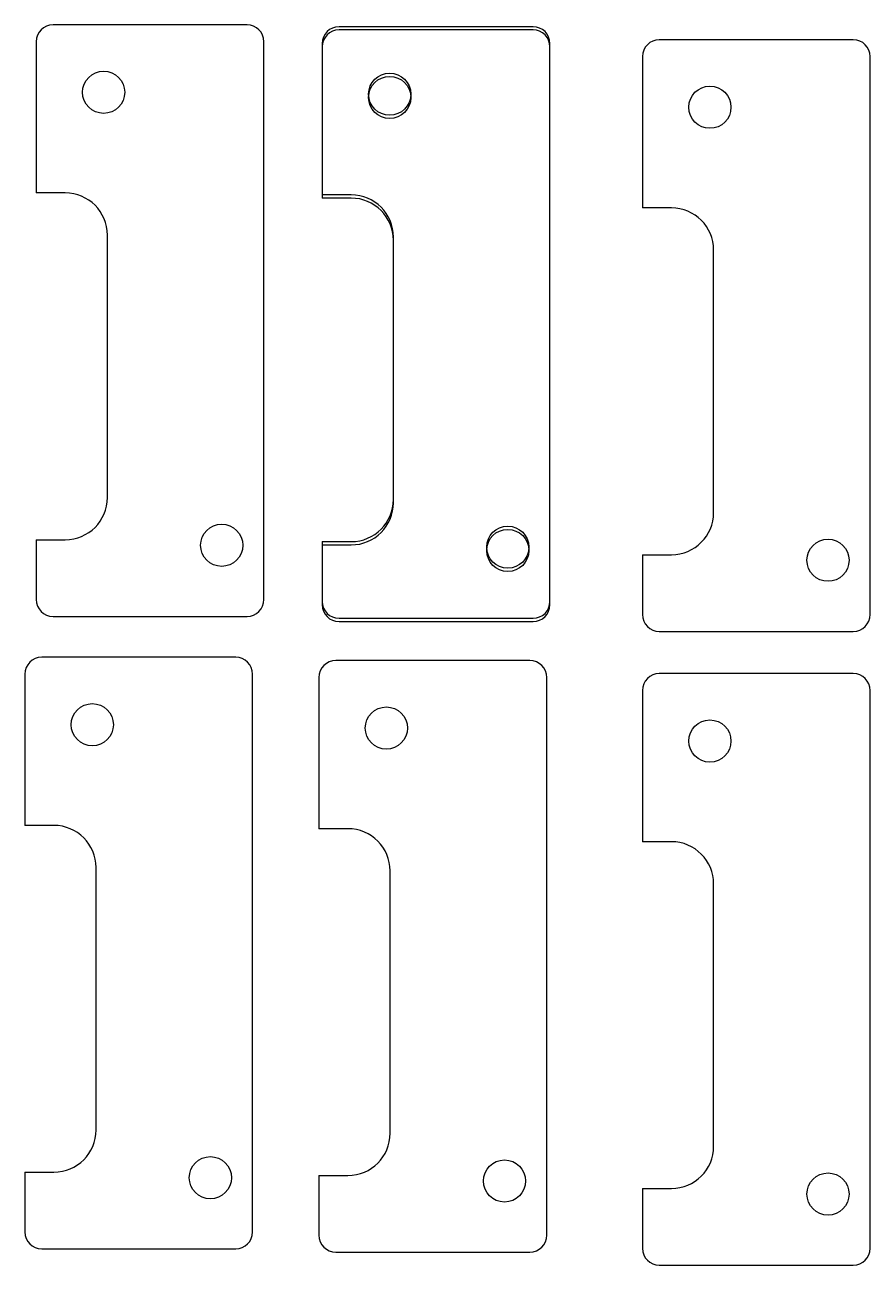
# Model space of a CAD drawing. Header units: millimetres. Extents: x 10.9 to 61, y 136.6 to 210.1.
import ezdxf

# ---------------------------------------------------------------- set-up
doc = ezdxf.new("R2010")
doc.units = ezdxf.units.MM

msp = doc.modelspace()

# ---------------------------------------------------------------- linework, layer by layer
at = {"color": 7, "linetype": 'Continuous', "lineweight": 25}
for p, q in [((24.073, 210.121), (12.573, 210.121)), ((41.027, 210.008), (29.527, 210.008)), ((41.027, 209.815), (29.527, 209.815)), ((11.573, 209.121), (11.573, 200.151)), ((25.073, 176.049), (25.073, 209.121)), ((28.527, 209.008), (28.527, 200.038)), ((42.027, 175.936), (42.027, 209.008)), ((60.008, 209.234), (48.508, 209.234)), ((28.527, 208.815), (28.527, 199.845)), ((42.027, 175.743), (42.027, 208.815)), ((47.508, 208.234), (47.508, 199.264)), ((61.008, 175.162), (61.008, 208.234)), ((13.294, 200.151), (11.573, 200.151)), ((30.248, 200.038), (28.527, 200.038)), ((30.248, 199.845), (28.527, 199.845)), ((49.23, 199.264), (47.508, 199.264)), ((15.794, 182.095), (15.794, 197.651)), ((32.748, 181.982), (32.748, 197.538)), ((32.748, 181.789), (32.748, 197.345)), ((51.73, 181.208), (51.73, 196.764)), ((11.573, 179.595), (13.294, 179.595)), ((11.573, 179.595), (11.573, 176.049)), ((28.527, 179.482), (30.248, 179.482)), ((28.527, 179.482), (28.527, 175.936)), ((28.527, 179.289), (30.248, 179.289)), ((28.527, 179.289), (28.527, 175.743)), ((47.508, 178.708), (49.23, 178.708)), ((47.508, 178.708), (47.508, 175.162)), ((12.573, 175.049), (24.073, 175.049)), ((29.527, 174.936), (41.027, 174.936)), ((29.527, 174.743), (41.027, 174.743)), ((48.508, 174.162), (60.008, 174.162)), ((23.401, 172.626), (11.901, 172.626)), ((40.833, 172.432), (29.333, 172.432)), ((10.901, 171.626), (10.901, 162.656)), ((24.401, 138.554), (24.401, 171.626)), ((28.333, 171.432), (28.333, 162.462)), ((41.833, 138.36), (41.833, 171.432)), ((60.008, 171.658), (48.508, 171.658)), ((47.508, 170.658), (47.508, 161.688)), ((61.008, 137.585), (61.008, 170.658)), ((12.622, 162.656), (10.901, 162.656)), ((30.054, 162.462), (28.333, 162.462)), ((49.23, 161.688), (47.508, 161.688)), ((15.122, 144.6), (15.122, 160.156)), ((32.554, 144.406), (32.554, 159.962)), ((51.73, 143.632), (51.73, 159.188)), ((10.901, 142.1), (12.622, 142.1)), ((10.901, 142.1), (10.901, 138.554)), ((28.333, 141.906), (30.054, 141.906)), ((28.333, 141.906), (28.333, 138.36)), ((47.508, 141.132), (49.23, 141.132)), ((47.508, 141.132), (47.508, 137.585)), ((11.901, 137.554), (23.401, 137.554)), ((29.333, 137.36), (40.833, 137.36)), ((48.508, 136.585), (60.008, 136.585))]:
    msp.add_line(p, q, dxfattribs=at)
for centre in [(15.573, 206.121), (32.527, 206.008), (32.527, 205.815), (51.508, 205.234), (22.573, 179.266), (39.527, 179.153), (39.527, 178.959), (58.508, 178.378), (14.901, 168.626), (32.333, 168.432), (51.508, 167.658), (21.901, 141.771), (39.333, 141.577), (58.508, 140.802)]:
    msp.add_circle(centre, 1.25, dxfattribs=at)
for centre, radius, start, end in [((12.573, 209.121), 1, 90, 180), ((24.073, 209.121), 1, 0, 90), ((29.527, 209.008), 1, 90, 180), ((29.527, 208.815), 1, 90, 180), ((41.027, 209.008), 1, 0, 90), ((41.027, 208.815), 1, 0, 90), ((48.508, 208.234), 1, 90, 180), ((60.008, 208.234), 1, 0, 90), ((13.294, 197.651), 2.5, 0, 90), ((30.248, 197.538), 2.5, 0, 90), ((30.248, 197.345), 2.5, 0, 90), ((49.23, 196.764), 2.5, 0, 90), ((13.294, 182.095), 2.5, 270, 0), ((30.248, 181.982), 2.5, 270, 0), ((30.248, 181.789), 2.5, 270, 0), ((49.23, 181.208), 2.5, 270, 0), ((12.573, 176.049), 1, 180, 270), ((24.073, 176.049), 1, 270, 0), ((29.527, 175.936), 1, 180, 270), ((41.027, 175.936), 1, 270, 0), ((29.527, 175.743), 1, 180, 270), ((41.027, 175.743), 1, 270, 0), ((48.508, 175.162), 1, 180, 270), ((60.008, 175.162), 1, 270, 0), ((11.901, 171.626), 1, 90, 180), ((23.401, 171.626), 1, 0, 90), ((29.333, 171.432), 1, 90, 180), ((40.833, 171.432), 1, 0, 90), ((48.508, 170.658), 1, 90, 180), ((60.008, 170.658), 1, 0, 90), ((12.622, 160.156), 2.5, 0, 90), ((30.054, 159.962), 2.5, 0, 90), ((49.23, 159.188), 2.5, 0, 90), ((12.622, 144.6), 2.5, 270, 0), ((30.054, 144.406), 2.5, 270, 0), ((49.23, 143.632), 2.5, 270, 0), ((11.901, 138.554), 1, 180, 270), ((23.401, 138.554), 1, 270, 0), ((29.333, 138.36), 1, 180, 270), ((40.833, 138.36), 1, 270, 0), ((48.508, 137.585), 1, 180, 270), ((60.008, 137.585), 1, 270, 0)]:
    msp.add_arc(centre, radius, start, end, dxfattribs=at)

doc.saveas('drawing.dxf')
